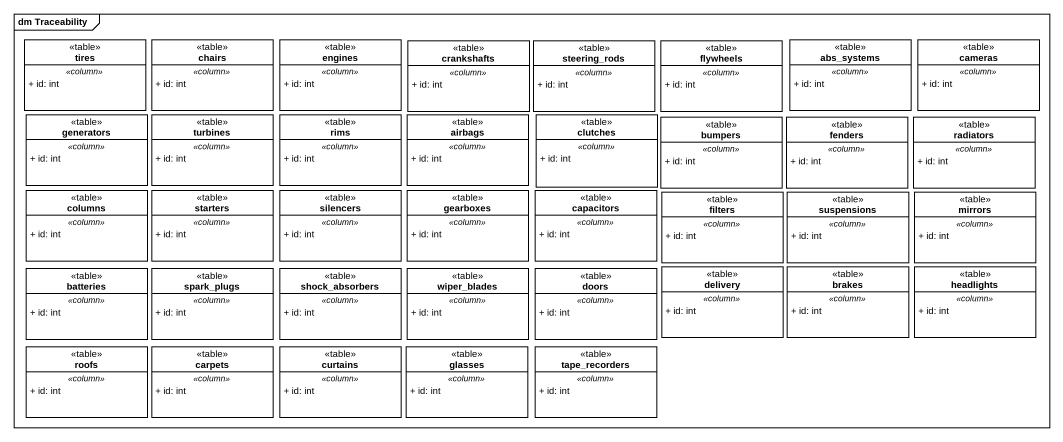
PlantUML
@startuml
mainframe dm Traceability
hide circle
hide empty members
skinparam classAttributeIconSize 0
class tires <<table>> {
  .. <<column>> ..
  + id: int
}
class chairs <<table>> {
  .. <<column>> ..
  + id: int
}
class engines <<table>> {
  .. <<column>> ..
  + id: int
}
class crankshafts <<table>> {
  .. <<column>> ..
  + id: int
}
class steering_rods <<table>> {
  .. <<column>> ..
  + id: int
}
class flywheels <<table>> {
  .. <<column>> ..
  + id: int
}
class abs_systems <<table>> {
  .. <<column>> ..
  + id: int
}
class cameras <<table>> {
  .. <<column>> ..
  + id: int
}
class generators <<table>> {
  .. <<column>> ..
  + id: int
}
class turbines <<table>> {
  .. <<column>> ..
  + id: int
}
class rims <<table>> {
  .. <<column>> ..
  + id: int
}
class airbags <<table>> {
  .. <<column>> ..
  + id: int
}
class clutches <<table>> {
  .. <<column>> ..
  + id: int
}
class bumpers <<table>> {
  .. <<column>> ..
  + id: int
}
class fenders <<table>> {
  .. <<column>> ..
  + id: int
}
class radiators <<table>> {
  .. <<column>> ..
  + id: int
}
class columns <<table>> {
  .. <<column>> ..
  + id: int
}
class starters <<table>> {
  .. <<column>> ..
  + id: int
}
class silencers <<table>> {
  .. <<column>> ..
  + id: int
}
class gearboxes <<table>> {
  .. <<column>> ..
  + id: int
}
class capacitors <<table>> {
  .. <<column>> ..
  + id: int
}
class filters <<table>> {
  .. <<column>> ..
  + id: int
}
class suspensions <<table>> {
  .. <<column>> ..
  + id: int
}
class mirrors <<table>> {
  .. <<column>> ..
  + id: int
}
class batteries <<table>> {
  .. <<column>> ..
  + id: int
}
class spark_plugs <<table>> {
  .. <<column>> ..
  + id: int
}
class shock_absorbers <<table>> {
  .. <<column>> ..
  + id: int
}
class wiper_blades <<table>> {
  .. <<column>> ..
  + id: int
}
class doors <<table>> {
  .. <<column>> ..
  + id: int
}
class delivery <<table>> {
  .. <<column>> ..
  + id: int
}
class brakes <<table>> {
  .. <<column>> ..
  + id: int
}
class headlights <<table>> {
  .. <<column>> ..
  + id: int
}
class roofs <<table>> {
  .. <<column>> ..
  + id: int
}
class carpets <<table>> {
  .. <<column>> ..
  + id: int
}
class curtains <<table>> {
  .. <<column>> ..
  + id: int
}
class glasses <<table>> {
  .. <<column>> ..
  + id: int
}
class tape_recorders <<table>> {
  .. <<column>> ..
  + id: int
}
@enduml
